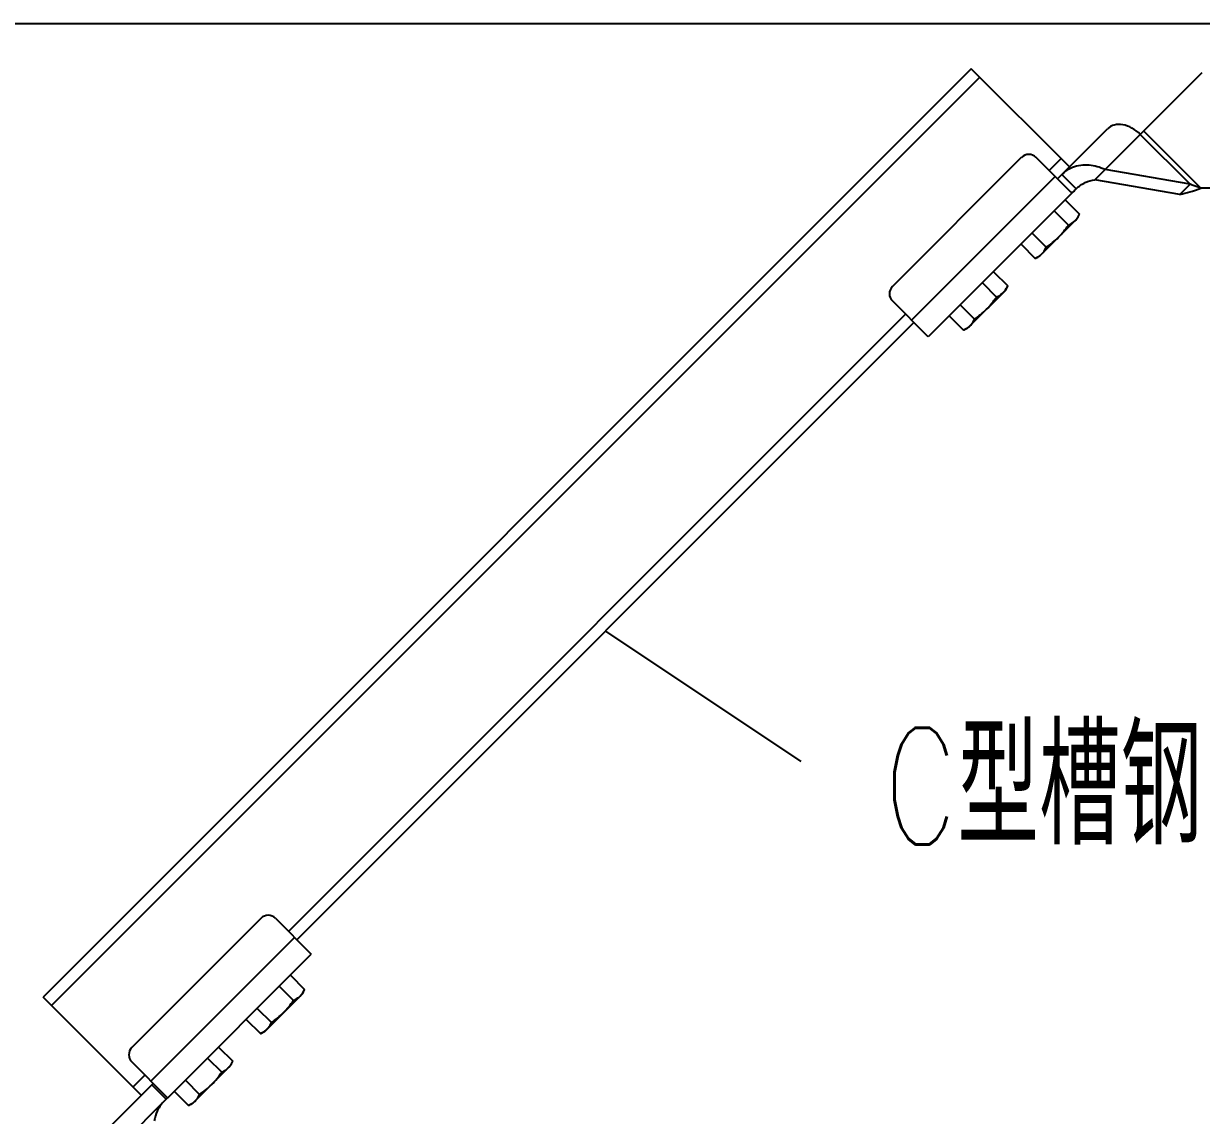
# Model space of a CAD drawing. Extents: x 27938 to 1507990, y 110129 to 923079.
# Drawn here: x 662842 to 666885, y 380201 to 383946 of the extents above; entities that cross this region are included whole.
import ezdxf

# ---------------------------------------------------------------- set-up
doc = ezdxf.new("R2010")
doc.units = 0
doc.header["$LTSCALE"] = 1000
doc.header["$MEASUREMENT"] = 0
doc.layers.add('BZ', color=2, linetype='Continuous')
doc.layers.add('W_DIM', color=4, linetype='Continuous')
doc.styles.get("Standard").update_dxf_attribs({"font": 'gbenor.shx', "bigfont": 'gbcbig.shx'})
doc.styles.add('wwp100', font='txt.shx', dxfattribs={"width": 0.7, "height": 400, "bigfont": 'hztxt.shx'})
doc.dimstyles.get("Standard").update_dxf_attribs({"dimtxt": 0.18, "dimasz": 0.18, "dimexe": 0.18, "dimexo": 0.0625, "dimgap": 0.09, "dimtad": 0, "dimtih": 1, "dimtoh": 1, "dimdec": 4, "dimzin": 0, "dimdsep": 46, "dimtxsty": 'Standard', "dimcen": 0.09, "dimadec": 0, "dimazin": 0, "dimtfac": 1, "dimtdec": 4, "dimtofl": 0, "dimtmove": 0, "dimatfit": 3, "dimfxl": 1, "dimtolj": 1, "dimtzin": 0, "dimarcsym": 0})

msp = doc.modelspace()

# ---------------------------------------------------------------- linework, layer by layer
at = {"linetype": 'Continuous'}
for p, q in [((666094.8, 383791.4), (662910, 380606.5)), ((666123.6, 383762.6), (662938.7, 380577.8)), ((666431.6, 383454.6), (666094.8, 383791.4)), ((666518.8, 383410.4), (666886.5, 383778.1)), ((666390.5, 383413.6), (666562.4, 383585.4)), ((666674.6, 383566.2), (666845.7, 383395.1)), ((666882.5, 383381.5), (666686.2, 383577.8)), ((665823.8, 383043.9), (666267.3, 383487.5)), ((666437.4, 383366.7), (666316.6, 383487.5)), ((666402.9, 383483.4), (666361.8, 383442.3)), ((666845.7, 383395.1), (666553.6, 383445.2)), ((665889.5, 382928.9), (666382.3, 383421.8)), ((666455, 383379.5), (666405.8, 383428.8)), ((666810.9, 383360.3), (666518.8, 383410.4)), ((666810.9, 383360.3), (666845.7, 383395.1)), ((666455, 383379.5), (665947, 382871.5)), ((667060.9, 383381.5), (666882.5, 383381.5)), ((666417.1, 383341.6), (666466, 383292.7)), ((666328.1, 383147.4), (666459.5, 383278.9)), ((666379.2, 383303.6), (666428.1, 383254.8)), ((666459.5, 383278.9), (666466, 383292.7)), ((666265.4, 383189.8), (666314.2, 383141)), ((666303.3, 383227.8), (666352.2, 383178.9)), ((666328.1, 383147.4), (666314.2, 383141)), ((666170.7, 383095.2), (666219.6, 383046.3)), ((666081.7, 382901), (666213.1, 383032.4)), ((666132.8, 383057.2), (666181.6, 383008.4)), ((666213.1, 383032.4), (666219.6, 383046.3)), ((665947, 382871.5), (665823.8, 382994.7)), ((665869, 382949.5), (663751.9, 380832.4)), ((666056.9, 382981.4), (666105.8, 382932.5)), ((665897.7, 382920.7), (663780.7, 380803.7)), ((666019, 382943.4), (666067.8, 382894.6)), ((666081.7, 382901), (666067.8, 382894.6)), ((663657.4, 380877.6), (663213.9, 380434.1)), ((663706.7, 380877.6), (663829.9, 380754.4)), ((663772.4, 380811.9), (663279.6, 380319.1)), ((663337.1, 380261.6), (663829.9, 380754.4)), ((663720, 380644.5), (663768.9, 380595.6)), ((663758, 380682.4), (663806.8, 380633.6)), ((663246.8, 380269.8), (662910, 380606.5)), ((663668.9, 380488.3), (663800.4, 380619.7)), ((663800.4, 380619.7), (663806.8, 380633.6)), ((663644.1, 380568.6), (663693, 380519.7)), ((663606.2, 380530.7), (663655.1, 380481.8)), ((663668.9, 380488.3), (663655.1, 380481.8)), ((663511.5, 380436), (663560.4, 380387.1)), ((663336.7, 380262), (663213.9, 380384.8)), ((663422.5, 380241.9), (663554, 380373.3)), ((663473.6, 380398.1), (663522.5, 380349.2)), ((663554, 380373.3), (663560.4, 380387.1)), ((663259.1, 380339.6), (663218, 380298.5)), ((663397.7, 380322.2), (663446.6, 380273.3)), ((663115.9, 380139), (663286.4, 380309.4)), ((663283, 380306), (663332.3, 380256.8)), ((663359.8, 380284.3), (663408.7, 380235.4)), ((663165.2, 380089.7), (663335.6, 380260.1)), ((663422.5, 380241.9), (663408.7, 380235.4))]:
    msp.add_line(p, q, dxfattribs=at)
for centre, start, end in [((666292, 383462.8), 45, 135), ((665848.4, 383019.3), 135, 225), ((663682.1, 380853), 45, 135), ((663238.5, 380409.4), 135, 225)]:
    msp.add_arc(centre, 34.8, start, end, dxfattribs=at)
for points, knots in [([(666674.6, 383566.2), (666666.1, 383574.7), (666647.5, 383588.9), (666616.3, 383600.7), (666585.8, 383600.8), (666568.6, 383591.6), (666562.4, 383585.4)], [0, 0, 0, 0, 0.287971, 0.555344, 0.790532, 1, 1, 1, 1]), ([(666442.6, 383452.6), (666439.2, 383451.3), (666425.7, 383445.3), (666413.5, 383436.6), (666405.8, 383428.8)], [0, 0, 0, 0, 0.252907, 1, 1, 1, 1]), ([(666553.6, 383445.2), (666536.6, 383453.5), (666499.3, 383464.1), (666460.2, 383459.5), (666442.6, 383452.6)], [0, 0, 0, 0, 0.500769, 1, 1, 1, 1]), ([(666455, 383379.5), (666463.9, 383388.3), (666484.2, 383402.1), (666507.5, 383408.6), (666518.8, 383410.4)], [0, 0, 0, 0, 0.522516, 1, 1, 1, 1]), ([(666882.5, 383381.5), (666879.4, 383382.5), (666866.9, 383386.5), (666854.5, 383391), (666845.7, 383395.1)], [0, 0, 0, 0, 0.254643, 1, 1, 1, 1]), ([(666455, 383379.5), (666451.4, 383375.9), (666447.7, 383371.6), (666439, 383365.1), (666437.4, 383366.7)], [0, 0, 0, 0, 0.693247, 1, 1, 1, 1]), ([(666810.9, 383360.3), (666822.3, 383362.3), (666846.4, 383369.1), (666870, 383377.2), (666882.5, 383381.5)], [0, 0, 0, 0, 0.468219, 1, 1, 1, 1]), ([(666428.1, 383254.8), (666430.2, 383255.8), (666438.3, 383259.9), (666445.9, 383265.2), (666450.7, 383270)], [0, 0, 0, 0, 0.255699, 1, 1, 1, 1]), ([(666450.7, 383270), (666452.3, 383271.6), (666458.4, 383278.5), (666463.1, 383286.5), (666466, 383292.7)], [0, 0, 0, 0, 0.246322, 1, 1, 1, 1]), ([(666336.9, 383156.2), (666338.5, 383157.8), (666344.6, 383164.6), (666349.3, 383172.7), (666352.2, 383178.9)], [0, 0, 0, 0, 0.246322, 1, 1, 1, 1]), ([(666314.2, 383141), (666315.4, 383141.5), (666320, 383143.7), (666324.4, 383146.3), (666327.5, 383148.4)], [0, 0, 0, 0, 0.253346, 1, 1, 1, 1]), ([(666204.3, 383023.6), (666205.9, 383025.2), (666212, 383032), (666216.7, 383040.1), (666219.6, 383046.3)], [0, 0, 0, 0, 0.246322, 1, 1, 1, 1]), ([(666181.6, 383008.4), (666183.8, 383009.4), (666191.9, 383013.4), (666199.5, 383018.8), (666204.3, 383023.6)], [0, 0, 0, 0, 0.255699, 1, 1, 1, 1]), ([(666090.5, 382909.8), (666092.1, 382911.4), (666098.2, 382918.2), (666102.9, 382926.2), (666105.8, 382932.5)], [0, 0, 0, 0, 0.246322, 1, 1, 1, 1]), ([(666067.8, 382894.6), (666069, 382895.1), (666073.5, 382897.3), (666077.9, 382899.9), (666081.1, 382902)], [0, 0, 0, 0, 0.253346, 1, 1, 1, 1]), ([(663768.9, 380595.6), (663771, 380596.6), (663779.2, 380600.7), (663786.8, 380606.1), (663791.6, 380610.9)], [0, 0, 0, 0, 0.255699, 1, 1, 1, 1]), ([(663791.6, 380610.9), (663793.2, 380612.5), (663799.3, 380619.3), (663803.9, 380627.3), (663806.8, 380633.6)], [0, 0, 0, 0, 0.246322, 1, 1, 1, 1]), ([(663655.1, 380481.8), (663656.2, 380482.3), (663660.8, 380484.6), (663665.2, 380487.1), (663668.3, 380489.2)], [0, 0, 0, 0, 0.253346, 1, 1, 1, 1]), ([(663677.7, 380497.1), (663679.3, 380498.7), (663685.5, 380505.5), (663690.1, 380513.5), (663693, 380519.7)], [0, 0, 0, 0, 0.246322, 1, 1, 1, 1]), ([(663522.5, 380349.2), (663524.6, 380350.2), (663532.8, 380354.3), (663540.3, 380359.7), (663545.1, 380364.5)], [0, 0, 0, 0, 0.255699, 1, 1, 1, 1]), ([(663545.1, 380364.5), (663546.7, 380366.1), (663552.9, 380372.9), (663557.5, 380380.9), (663560.4, 380387.1)], [0, 0, 0, 0, 0.246322, 1, 1, 1, 1]), ([(663321.9, 380246.3), (663313, 380237.5), (663299.2, 380217.2), (663292.8, 380193.9), (663291, 380182.6)], [0, 0, 0, 0, 0.522516, 1, 1, 1, 1]), ([(663336.7, 380262), (663336.8, 380261.9), (663336.9, 380261.1), (663336.1, 380260.6), (663335.6, 380260.1)], [0, 0, 0, 0, 0.126775, 1, 1, 1, 1]), ([(663408.7, 380235.4), (663409.8, 380235.9), (663414.4, 380238.1), (663418.8, 380240.7), (663421.9, 380242.8)], [0, 0, 0, 0, 0.253346, 1, 1, 1, 1]), ([(663431.3, 380250.7), (663432.9, 380252.3), (663439.1, 380259.1), (663443.7, 380267.1), (663446.6, 380273.3)], [0, 0, 0, 0, 0.246322, 1, 1, 1, 1])]:
    msp.add_open_spline(points, degree=3, knots=knots, dxfattribs=at)
for points in [[(666393.8, 383213.1), (666406.5, 383225.8), (666417.8, 383240), (666428.1, 383254.8)], [(666352.2, 383178.9), (666367, 383189.1), (666381.1, 383200.4), (666393.8, 383213.1)], [(666327.5, 383148.4), (666330.8, 383150.7), (666334, 383153.3), (666336.9, 383156.2)], [(666147.4, 382966.7), (666160.1, 382979.4), (666171.4, 382993.6), (666181.6, 383008.4)], [(666105.8, 382932.5), (666120.5, 382942.7), (666134.7, 382954), (666147.4, 382966.7)], [(666081.1, 382902), (666084.4, 382904.3), (666087.6, 382906.9), (666090.5, 382909.8)], [(663734.7, 380554), (663747.4, 380566.7), (663758.7, 380580.8), (663768.9, 380595.6)], [(663693, 380519.7), (663707.8, 380530), (663721.9, 380541.3), (663734.7, 380554)], [(663668.3, 380489.2), (663671.7, 380491.6), (663674.9, 380494.2), (663677.7, 380497.1)], [(663488.2, 380307.6), (663500.9, 380320.3), (663512.3, 380334.4), (663522.5, 380349.2)], [(663446.6, 380273.3), (663461.4, 380283.6), (663475.5, 380294.9), (663488.2, 380307.6)], [(663421.9, 380242.8), (663425.3, 380245.2), (663428.4, 380247.8), (663431.3, 380250.7)]]:
    msp.add_open_spline(points, degree=3, dxfattribs=at)
at = {"layer": 'BZ'}
msp.add_line((660128.6, 383946.2), (670393, 383946.2), dxfattribs=at)

# ---------------------------------------------------------------- texts
at = {"layer": 'W_DIM', "color": 7, "style": 'wwp100', "width": 0.7}
msp.add_text('C型槽钢', height=400, dxfattribs=at).set_placement((665795.2, 381130.9))

# ---------------------------------------------------------------- leaders
msp.add_leader([(664839.2, 381862.2), (665510.2, 381415)], dimstyle='Standard', override={"dimgap": 20, "dimtad": 0})

doc.saveas('drawing.dxf')
